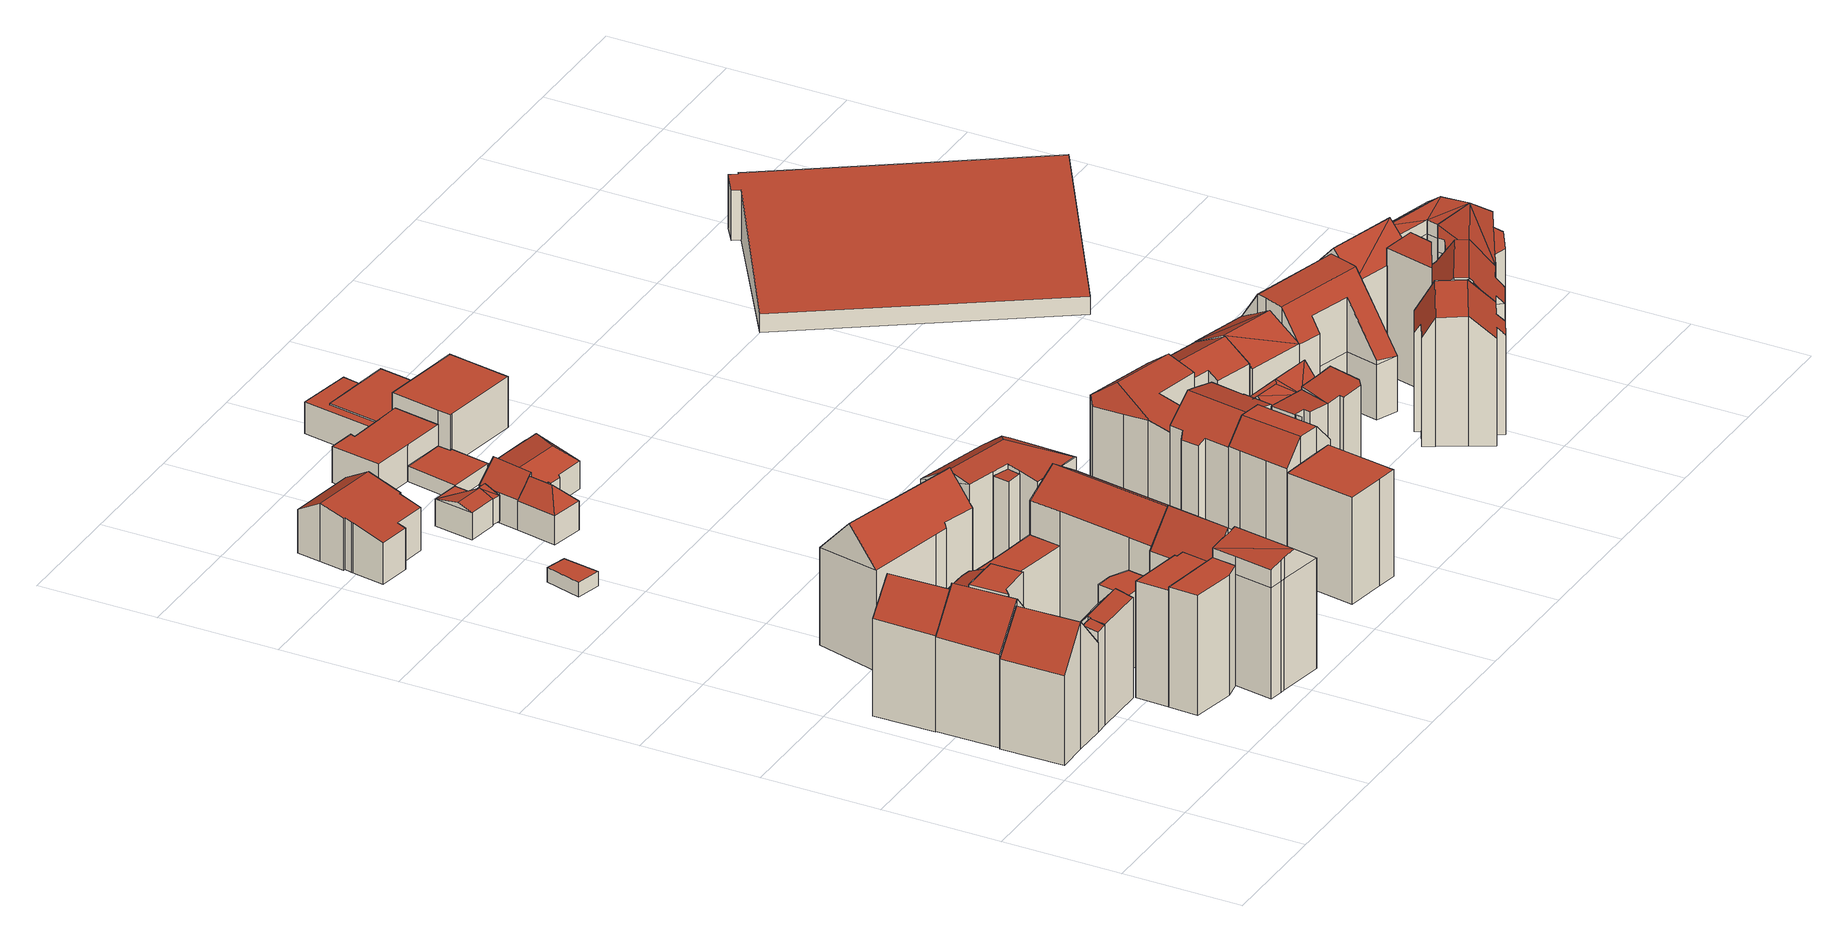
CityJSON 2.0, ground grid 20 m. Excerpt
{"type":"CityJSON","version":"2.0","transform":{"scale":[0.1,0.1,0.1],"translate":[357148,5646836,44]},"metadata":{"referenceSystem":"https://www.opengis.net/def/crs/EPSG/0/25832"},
"CityObjects":{
"building1":{"type":"Building","attributes":{"Gemeindeschluessel":"05315000","Geometrietyp2DReferenz":"3000","function":"31001_1000"},"address":[{"country":"Germany","locality":"Köln","thoroughfareNumber":"6","thoroughfareName":"Alvenslebenstr."}],"children":["building1-1","building1-2","building1-3"]},
"building1-1":{"type":"BuildingPart","attributes":{"roofType":"3100","measuredHeight":21.58},"parents":["building1"],"geometry":[{"type":"Solid","lod":"2","boundaries":[[[[0,1,2,3]],[[4,5,1,0]],[[6,7,5,4]],[[8,9,7,6]],[[10,11,9,8]],[[12,13,11,10]],[[14,13,12]],[[6,4,0,8]],[[3,15,16,12,10,8,0]],[[17,2,1,5,7,9,11,13]],[[14,12,16]],[[17,13,14,16,15]],[[2,17,15,3]]]],"semantics":{"surfaces":[{"type":"WallSurface"},{"type":"RoofSurface"},{"type":"GroundSurface"},{"type":"ClosureSurface"}],"values":[[0,0,0,0,0,0,0,1,1,2,0,3,3]]}}]},
"building1-2":{"type":"BuildingPart","attributes":{"roofType":"3100","measuredHeight":17.65},"parents":["building1"],"geometry":[{"type":"Solid","lod":"2","boundaries":[[[[18,19,20,21,22]],[[23,24,19,18]],[[25,26,24,23]],[[27,28,26,25]],[[29,30,28,27]],[[31,32,33,30,29]],[[25,23,18,22,34,27]],[[35,36,31,29,27,34]],[[20,19,24,26,28,30,33,37,38]],[[21,39,34,22]],[[20,38,39,21]],[[32,31,36]],[[35,34,39]],[[37,35,39,38]],[[33,32,36,35,37]]]],"semantics":{"surfaces":[{"type":"WallSurface"},{"type":"RoofSurface"},{"type":"GroundSurface"},{"type":"ClosureSurface"}],"values":[[0,0,0,0,0,0,1,1,2,0,3,0,0,3,3]]}}]},
"building1-3":{"type":"BuildingPart","attributes":{"roofType":"3100","measuredHeight":17.57},"parents":["building1"],"geometry":[{"type":"Solid","lod":"2","boundaries":[[[[21,20,13,14]],[[40,3,2,33,32]],[[39,21,14,16,41,35]],[[40,32,36,35,41]],[[13,20,38,37,33,2,17]],[[15,41,16]],[[13,17,15,16,14]],[[20,21,39,38]],[[38,39,35,37]],[[35,36,32,33,37]],[[3,40,41,15]],[[2,3,15,17]]]],"semantics":{"surfaces":[{"type":"WallSurface"},{"type":"RoofSurface"},{"type":"GroundSurface"},{"type":"ClosureSurface"}],"values":[[0,0,1,1,2,0,3,3,3,3,0,3]]}}]},
"building2":{"type":"Building","attributes":{"Gemeindeschluessel":"05315000","Geometrietyp2DReferenz":"3000","function":"31001_1000"},"address":[{"country":"Germany","locality":"Köln","thoroughfareNumber":"8","thoroughfareName":"Alvenslebenstr."}],"children":["building2-1","building2-2"]},
"building2-1":{"type":"BuildingPart","attributes":{"roofType":"3100","measuredHeight":22.5},"parents":["building2"],"geometry":[{"type":"Solid","lod":"2","boundaries":[[[[42,43,44,45]],[[46,47,43,42]],[[48,49,47,46]],[[50,51,49,48]],[[52,53,51,50]],[[54,55,53,52]],[[56,57,55,54]],[[45,44,58]],[[52,50,48,54]],[[46,42,45,58,56,54,48]],[[43,47,49,51,53,55,57,44]],[[44,57,56,58]]]],"semantics":{"surfaces":[{"type":"WallSurface"},{"type":"RoofSurface"},{"type":"GroundSurface"},{"type":"ClosureSurface"}],"values":[[0,0,0,0,0,0,0,0,1,1,2,3]]}}]},
"building2-2":{"type":"BuildingPart","attributes":{"roofType":"1000","measuredHeight":19.38},"parents":["building2"],"geometry":[{"type":"Solid","lod":"2","boundaries":[[[[59,60,61,62]],[[63,64,60,59]],[[65,58,44,64,63]],[[62,61,57,56,66]],[[65,63,59,62,66]],[[60,64,44,57,61]],[[58,65,66,56]],[[57,44,58,56]]]],"semantics":{"surfaces":[{"type":"WallSurface"},{"type":"RoofSurface"},{"type":"GroundSurface"},{"type":"ClosureSurface"}],"values":[[0,0,0,0,1,2,0,3]]}}]},
"building3":{"type":"Building","attributes":{"Gemeindeschluessel":"05315000","Geometrietyp2DReferenz":"3000","function":"31001_1000"},"address":[{"country":"Germany","locality":"Köln","thoroughfareNumber":"10","thoroughfareName":"Alvenslebenstr."}],"children":["building3-1","building3-2"]},
"building3-1":{"type":"BuildingPart","attributes":{"roofType":"2100","measuredHeight":18.65},"parents":["building3"],"geometry":[{"type":"Solid","lod":"2","boundaries":[[[[67,68,69,70]],[[71,72,68,67]],[[73,74,72,71]],[[75,76,77,74,73]],[[78,79,80,81,82]],[[83,84,79,78]],[[85,86,84,83]],[[87,88,86,85]],[[70,69,88,87]],[[85,83,78,82,75,73,71,67,70,87]],[[68,72,74,77,80,79,84,86,88,69]],[[81,76,75,82]],[[80,77,76,81]]]],"semantics":{"surfaces":[{"type":"WallSurface"},{"type":"RoofSurface"},{"type":"GroundSurface"},{"type":"ClosureSurface"}],"values":[[0,0,0,0,0,0,0,0,0,1,2,0,3]]}}]},
"building3-2":{"type":"BuildingPart","attributes":{"roofType":"3100","measuredHeight":21.58},"parents":["building3"],"geometry":[{"type":"Solid","lod":"2","boundaries":[[[[81,80,89,90]],[[91,92,77,76]],[[93,94,92,91]],[[95,96,94,93]],[[97,98,96,95]],[[99,100,98,97]],[[101,102,100,99]],[[90,89,102,101]],[[95,93,91,97]],[[76,81,90,101,99,97,91]],[[80,77,92,94,96,98,100,102,89]],[[77,80,81,76]]]],"semantics":{"surfaces":[{"type":"WallSurface"},{"type":"RoofSurface"},{"type":"GroundSurface"},{"type":"ClosureSurface"}],"values":[[0,0,0,0,0,0,0,0,1,1,2,3]]}}]},
"building4":{"type":"Building","attributes":{"Gemeindeschluessel":"05315000","Geometrietyp2DReferenz":"3000","function":"31001_1000"},"address":[{"country":"Germany","locality":"Köln","thoroughfareNumber":"1","thoroughfareName":"Am Zuckerberg"}],"children":["building4-1","building4-2"]},
"building4-1":{"type":"BuildingPart","attributes":{"roofType":"3100","measuredHeight":23},"parents":["building4"],"geometry":[{"type":"Solid","lod":"2","boundaries":[[[[103,104,105,106]],[[107,108,104,103]],[[109,110,108,107]],[[111,112,110,109]],[[113,114,112,111]],[[115,116,114,113]],[[117,118,116,115]],[[119,120,118,117]],[[121,122,123]],[[124,125,126,127,123,122]],[[109,107,103,121,111]],[[111,121,123]],[[127,126,115,113]],[[123,127,113,111]],[[126,125,117,115]],[[125,124,128,119,117]],[[129,122,121,103,106]],[[105,104,108,110,112,114,116,118,120]],[[120,119,106,105]],[[129,128,124,122]],[[128,129,106,119]]]],"semantics":{"surfaces":[{"type":"WallSurface"},{"type":"RoofSurface"},{"type":"GroundSurface"},{"type":"ClosureSurface"}],"values":[[0,0,0,0,0,0,0,0,1,1,1,1,0,0,0,0,0,2,3,0,3]]}}]},
"building4-2":{"type":"BuildingPart","attributes":{"roofType":"1000","measuredHeight":20.35},"parents":["building4"],"geometry":[{"type":"Solid","lod":"2","boundaries":[[[[130,131,132,133]],[[134,135,131,130]],[[136,137,135,134]],[[129,106,105,137,136]],[[133,132,120,119,128]],[[129,136,134,130,133,128]],[[131,135,137,105,120,132]],[[120,105,106,119]],[[106,129,128,119]]]],"semantics":{"surfaces":[{"type":"WallSurface"},{"type":"RoofSurface"},{"type":"GroundSurface"},{"type":"ClosureSurface"}],"values":[[0,0,0,0,0,1,2,3,3]]}}]},
"building5":{"type":"Building","attributes":{"Gemeindeschluessel":"05315000","Geometrietyp2DReferenz":"3000","function":"31001_1000"},"address":[{"country":"Germany","locality":"Köln","thoroughfareNumber":"3","thoroughfareName":"Am Zuckerberg"}],"children":["building5-1","building5-2"]},
"building5-1":{"type":"BuildingPart","attributes":{"roofType":"3100","measuredHeight":23.55},"parents":["building5"],"geometry":[{"type":"Solid","lod":"2","boundaries":[[[[138,139,140,141]],[[142,143,139,138]],[[144,145,143,142]],[[146,147,145,144]],[[148,149,147,146]],[[150,104,149,148]],[[151,152,104,150]],[[153,105,152,151]],[[154,137,105,153]],[[150,148,146,144,142,151]],[[138,141,154,153,151,142]],[[139,143,145,147,149,104,152,105,137,140]],[[140,137,154,141]]]],"semantics":{"surfaces":[{"type":"WallSurface"},{"type":"RoofSurface"},{"type":"GroundSurface"},{"type":"ClosureSurface"}],"values":[[0,0,0,0,0,0,0,0,0,1,1,2,3]]}}]},
"building5-2":{"type":"BuildingPart","attributes":{"roofType":"1000","measuredHeight":19.77},"parents":["building5"],"geometry":[{"type":"Solid","lod":"2","boundaries":[[[[155,156,157,158]],[[159,160,156,155]],[[161,141,140,160,159]],[[162,135,137,154,163]],[[158,157,135,162]],[[163,161,159,155,158,162]],[[156,160,140,137,135,157]],[[141,161,163,154]],[[137,140,141,154]]]],"semantics":{"surfaces":[{"type":"WallSurface"},{"type":"RoofSurface"},{"type":"GroundSurface"},{"type":"ClosureSurface"}],"values":[[0,0,0,0,0,1,2,0,3]]}}]},
"building6":{"type":"Building","attributes":{"Gemeindeschluessel":"05315000","Geometrietyp2DReferenz":"3000","function":"31001_1000","roofType":"5000","measuredHeight":23.16},"address":[{"country":"Germany","locality":"Köln","thoroughfareNumber":"48","thoroughfareName":"Neusser Wall"}],"geometry":[{"type":"Solid","lod":"2","boundaries":[[[[164,165,166,167]],[[168,169,165,164]],[[170,171,169,168]],[[172,173,171,170]],[[174,175,173,172]],[[176,177,175,174]],[[178,179,177,176]],[[167,166,179,178]],[[168,164,180,181]],[[176,174,172,170,181,180,167,178]],[[167,180,164]],[[168,181,170]],[[165,169,171,173,175,177,179,166]]]],"semantics":{"surfaces":[{"type":"WallSurface"},{"type":"RoofSurface"},{"type":"GroundSurface"}],"values":[[0,0,0,0,0,0,0,0,1,1,0,0,2]]}}]},
"building7":{"type":"Building","attributes":{"Gemeindeschluessel":"05315000","Geometrietyp2DReferenz":"3000","function":"31001_2460","roofType":"1000","measuredHeight":2.49},"geometry":[{"type":"Solid","lod":"2","boundaries":[[[[182,183,184,185]],[[186,187,183,182]],[[188,189,187,186]],[[185,184,189,188]],[[186,182,185,188]],[[183,187,189,184]]]],"semantics":{"surfaces":[{"type":"WallSurface"},{"type":"RoofSurface"},{"type":"GroundSurface"}],"values":[[0,0,0,0,1,2]]}}]},
"building8":{"type":"Building","attributes":{"Gemeindeschluessel":"05315000","Geometrietyp2DReferenz":"3000","function":"31001_1000"},"address":[{"country":"Germany","locality":"Köln","thoroughfareNumber":"5","thoroughfareName":"Am Zuckerberg"},{"country":"Germany","locality":"Köln","thoroughfareNumber":"7","thoroughfareName":"Am Zuckerberg"}],"children":["building8-1","building8-2","building8-3"]},
"building8-1":{"type":"BuildingPart","attributes":{"roofType":"3100","measuredHeight":22.23},"parents":["building8"],"geometry":[{"type":"Solid","lod":"2","boundaries":[[[[190,191,192,193,194]],[[195,196,191,190]],[[197,198,196,195]],[[199,200,198,197]],[[201,202,200,199]],[[203,204,205,202,201]],[[206,207,208,209,210,211]],[[199,197,195,201]],[[190,194,206,211,203,201,195]],[[192,191,196,198,200,202,205,209,208]],[[193,207,206,194]],[[192,208,207,193]],[[210,204,203,211]],[[209,205,204,210]]]],"semantics":{"surfaces":[{"type":"WallSurface"},{"type":"RoofSurface"},{"type":"GroundSurface"},{"type":"ClosureSurface"}],"values":[[0,0,0,0,0,0,0,1,1,2,0,3,0,3]]}}]},
"building8-2":{"type":"BuildingPart","attributes":{"roofType":"1000","measuredHeight":12.95},"parents":["building8"],"geometry":[{"type":"Solid","lod":"2","boundaries":[[[[212,213,214,215]],[[210,209,213,212]],[[216,217,205,204]],[[218,219,217,216]],[[215,214,219,218]],[[216,204,210,212,215,218]],[[213,209,205,217,219,214]],[[209,210,204,205]]]],"semantics":{"surfaces":[{"type":"WallSurface"},{"type":"RoofSurface"},{"type":"GroundSurface"},{"type":"ClosureSurface"}],"values":[[0,0,0,0,0,1,2,3]]}}]},
"building8-3":{"type":"BuildingPart","attributes":{"roofType":"1000","measuredHeight":12.74},"parents":["building8"],"geometry":[{"type":"Solid","lod":"2","boundaries":[[[[220,221,222,223]],[[193,192,221,220]],[[224,225,208,207]],[[223,222,225,224]],[[207,193,220,223,224]],[[221,192,208,225,222]],[[192,193,207,208]]]],"semantics":{"surfaces":[{"type":"WallSurface"},{"type":"RoofSurface"},{"type":"GroundSurface"},{"type":"ClosureSurface"}],"values":[[0,0,0,0,1,2,3]]}}]},
"building9":{"type":"Building","attributes":{"Gemeindeschluessel":"05315000","Geometrietyp2DReferenz":"3000","function":"31001_1000","roofType":"3100","measuredHeight":9.87},"address":[{"country":"Germany","locality":"Köln","thoroughfareNumber":"89","thoroughfareName":"Neusser Wall"}],"geometry":[{"type":"Solid","lod":"2","boundaries":[[[[226,227,228,229]],[[230,231,227,226]],[[232,233,231,230]],[[234,235,233,232]],[[236,237,235,234]],[[238,239,237,236]],[[240,241,239,238]],[[242,243,241,240]],[[244,245,243,242]],[[246,247,245,244]],[[248,249,247,246]],[[250,251,249,248]],[[252,253,251,250]],[[229,228,253,252]],[[246,244,242,248]],[[240,238,236,234,232,230,226,229,252,250,248,242]],[[227,231,233,235,237,239,241,243,245,247,249,251,253,228]]]],"semantics":{"surfaces":[{"type":"WallSurface"},{"type":"RoofSurface"},{"type":"GroundSurface"}],"values":[[0,0,0,0,0,0,0,0,0,0,0,0,0,0,1,1,2]]}}]},
"building10":{"type":"Building","attributes":{"Gemeindeschluessel":"05315000","Geometrietyp2DReferenz":"3000","function":"31001_1100"},"address":[{"country":"Germany","locality":"Köln","thoroughfareNumber":"9","thoroughfareName":"Am Zuckerberg"}],"children":["building10-1","building10-2"]},
"building10-1":{"type":"BuildingPart","attributes":{"roofType":"5000","measuredHeight":22.81},"parents":["building10"],"geometry":[{"type":"Solid","lod":"2","boundaries":[[[[254,255,256,257]],[[258,259,260,255,254]],[[261,262,263,264,265]],[[266,267,262,261]],[[268,269,267,266]],[[270,271,269,268]],[[257,256,271,270]],[[270,272,273,274,257]],[[272,268,266,275,273]],[[275,261,265,276,258,254,274,273]],[[257,274,254]],[[261,275,266]],[[268,272,270]],[[255,260,277,263,262,267,269,271,256]],[[259,258,276,278]],[[277,260,259,278]],[[278,276,265,264]],[[263,277,278,264]]]],"semantics":{"surfaces":[{"type":"WallSurface"},{"type":"RoofSurface"},{"type":"GroundSurface"},{"type":"ClosureSurface"}],"values":[[0,0,0,0,0,0,0,1,1,1,0,0,0,2,0,3,0,3]]}}]},
"building10-2":{"type":"BuildingPart","attributes":{"roofType":"2100","measuredHeight":21.28},"parents":["building10"],"geometry":[{"type":"Solid","lod":"2","boundaries":[[[[264,263,279,280]],[[280,279,260,259]],[[278,264,280,259]],[[263,277,260,279]],[[277,263,264,278]],[[260,277,278,259]]]],"semantics":{"surfaces":[{"type":"WallSurface"},{"type":"RoofSurface"},{"type":"GroundSurface"},{"type":"ClosureSurface"}],"values":[[0,0,1,2,3,3]]}}]},
"building11":{"type":"Building","attributes":{"Gemeindeschluessel":"05315000","Geometrietyp2DReferenz":"3000","function":"31001_2460","roofType":"5000","measuredHeight":5.5},"geometry":[{"type":"Solid","lod":"2","boundaries":[[[[281,282,283,284]],[[285,286,282,281]],[[287,288,286,285]],[[289,290,288,287]],[[291,292,290,289]],[[284,283,292,291]],[[293,294,284,291]],[[281,287,285]],[[293,289,287]],[[293,287,281]],[[281,294,293]],[[284,294,281]],[[289,293,291]],[[282,286,288,290,292,283]]]],"semantics":{"surfaces":[{"type":"WallSurface"},{"type":"RoofSurface"},{"type":"GroundSurface"}],"values":[[0,0,0,0,0,0,1,1,1,1,1,0,0,2]]}}]},
"building12":{"type":"Building","attributes":{"Gemeindeschluessel":"05315000","Geometrietyp2DReferenz":"3000","function":"51009_1610","roofType":"3100","measuredHeight":5.36},"geometry":[{"type":"Solid","lod":"2","boundaries":[[[[295,296,297,298]],[[299,300,296,295]],[[301,302,300,299]],[[298,297,302,301]],[[295,303,299]],[[301,304,298]],[[303,295,298]],[[298,304,303]],[[299,303,304]],[[304,301,299]],[[296,300,302,297]]]],"semantics":{"surfaces":[{"type":"WallSurface"},{"type":"RoofSurface"},{"type":"GroundSurface"}],"values":[[0,0,0,0,0,0,1,1,1,1,2]]}}]},
"building13":{"type":"Building","attributes":{"Gemeindeschluessel":"05315000","Geometrietyp2DReferenz":"3000","function":"31001_1000"},"address":[{"country":"Germany","locality":"Köln","thoroughfareNumber":"91","thoroughfareName":"Neusser Wall"}],"children":["building13-1","building13-2","building13-3","building13-4"]},
"building13-1":{"type":"BuildingPart","attributes":{"roofType":"5000","measuredHeight":7.4},"parents":["building13"],"geometry":[{"type":"Solid","lod":"2","boundaries":[[[[305,306,307,308]],[[309,310,306,305]],[[311,312,313,314]],[[315,316,317,312,311]],[[318,319,320,321,322]],[[323,324,319,318]],[[325,326,324,323]],[[308,307,326,325]],[[322,327,318]],[[315,311,314,328,327,322]],[[329,309,305,308,325,323,318,327,328]],[[306,310,330,331,313,312,317,320,319,324,326,307]],[[330,310,309,329]],[[330,329,328,331]],[[313,331,328,314]],[[316,315,322,321]],[[320,317,316,321]]]],"semantics":{"surfaces":[{"type":"WallSurface"},{"type":"RoofSurface"},{"type":"GroundSurface"},{"type":"ClosureSurface"}],"values":[[0,0,0,0,0,0,0,0,1,1,1,2,3,3,3,0,3]]}}]},
"building13-2":{"type":"BuildingPart","attributes":{"roofType":"5000","measuredHeight":7.87},"parents":["building13"],"geometry":[{"type":"Solid","lod":"2","boundaries":[[[[332,333,310,309,334]],[[335,336,333,332]],[[337,338,336,335]],[[332,339,335]],[[334,340,341,339,332]],[[342,337,335,339,341]],[[333,336,338,343,330,310]],[[338,337,342,341,343]],[[309,329,340,334]],[[310,330,329,309]],[[329,330,343,341,340]]]],"semantics":{"surfaces":[{"type":"WallSurface"},{"type":"RoofSurface"},{"type":"GroundSurface"},{"type":"ClosureSurface"}],"values":[[0,0,0,1,1,1,2,3,0,3,3]]}}]},
"building13-3":{"type":"BuildingPart","attributes":{"roofType":"2100","measuredHeight":6.38},"parents":["building13"],"geometry":[{"type":"Solid","lod":"2","boundaries":[[[[321,320,344,345]],[[346,347,317,316]],[[345,344,347,346]],[[316,321,345,346]],[[320,317,347,344]],[[317,320,321,316]]]],"semantics":{"surfaces":[{"type":"WallSurface"},{"type":"RoofSurface"},{"type":"GroundSurface"},{"type":"ClosureSurface"}],"values":[[0,0,0,1,2,3]]}}]},
"building13-4":{"type":"BuildingPart","attributes":{"roofType":"2100","measuredHeight":8.32},"parents":["building13"],"geometry":[{"type":"Solid","lod":"2","boundaries":[[[[348,349,338,337,350]],[[351,352,349,348]],[[353,314,313,352,351]],[[348,350,342,341,354,353,351]],[[331,330,343,338,349,352,313]],[[340,329,328,314,353,354]],[[330,331,328,329]],[[331,313,314,328]],[[337,342,350]],[[340,354,341]],[[338,343,341,342,337]],[[343,330,329,340,341]]]],"semantics":{"surfaces":[{"type":"WallSurface"},{"type":"RoofSurface"},{"type":"GroundSurface"},{"type":"ClosureSurface"}],"values":[[0,0,0,1,2,0,3,3,0,0,3,3]]}}]},
"building14":{"type":"Building","attributes":{"Gemeindeschluessel":"05315000","Geometrietyp2DReferenz":"3000","function":"31001_1000"},"address":[{"country":"Germany","locality":"Köln","thoroughfareNumber":"2","thoroughfareName":"Am Zuckerberg"}],"children":["building14-1","building14-2","building14-3"]},
"building14-1":{"type":"BuildingPart","attributes":{"roofType":"2100","measuredHeight":14.99},"parents":["building14"],"geometry":[{"type":"Solid","lod":"2","boundaries":[[[[355,356,357,358]],[[359,360,356,355]],[[361,362,360,359]],[[359,355,358,363,364,361]],[[365,357,356,360,362,366]],[[366,364,363,365]],[[363,358,357,365]],[[362,361,364,366]]]],"semantics":{"surfaces":[{"type":"WallSurface"},{"type":"RoofSurface"},{"type":"GroundSurface"},{"type":"ClosureSurface"}],"values":[[0,0,0,1,2,3,3,3]]}}]},
"building14-2":{"type":"BuildingPart","attributes":{"roofType":"2100","measuredHeight":15.54},"parents":["building14"],"geometry":[{"type":"Solid","lod":"2","boundaries":[[[[367,368,369,370]],[[371,358,357,368,367]],[[372,373,374,375]],[[376,377,373,372]],[[378,379,377,376]],[[370,369,379,378]],[[376,372,375,380,371,367,370,378]],[[368,357,365,366,374,373,377,379,369]],[[363,358,371,380,364]],[[366,365,363,364]],[[357,358,363,365]],[[364,380,375,374,366]]]],"semantics":{"surfaces":[{"type":"WallSurface"},{"type":"RoofSurface"},{"type":"GroundSurface"},{"type":"ClosureSurface"}],"values":[[0,0,0,0,0,0,1,2,0,3,3,3]]}}]},
"building14-3":{"type":"BuildingPart","attributes":{"roofType":"1000","measuredHeight":18.16},"parents":["building14"],"geometry":[{"type":"Solid","lod":"2","boundaries":[[[[381,382,383,384]],[[385,386,382,381]],[[387,388,386,385]],[[389,375,374,388,387]],[[390,391,362,361,392]],[[384,383,391,390]],[[392,389,387,385,381,384,390]],[[382,386,388,374,366,362,391,383]],[[364,380,375,389,392,361]],[[362,366,364,361]],[[374,375,380,364,366]]]],"semantics":{"surfaces":[{"type":"WallSurface"},{"type":"RoofSurface"},{"type":"GroundSurface"},{"type":"ClosureSurface"}],"values":[[0,0,0,0,0,0,1,2,0,3,3]]}}]},
"building15":{"type":"Building","attributes":{"Gemeindeschluessel":"05315000","Geometrietyp2DReferenz":"3000","function":"31001_2460","roofType":"1000","measuredHeight":2.59},"geometry":[{"type":"Solid","lod":"2","boundaries":[[[[393,394,395,396]],[[397,398,394,393]],[[399,400,398,397]],[[401,402,400,399]],[[403,404,402,401]],[[405,406,404,403]],[[396,395,406,405]],[[403,401,399,397,393,396,405]],[[394,398,400,402,404,406,395]]]],"semantics":{"surfaces":[{"type":"WallSurface"},{"type":"RoofSurface"},{"type":"GroundSurface"}],"values":[[0,0,0,0,0,0,0,1,2]]}}]},
"building16":{"type":"Building","attributes":{"Gemeindeschluessel":"05315000","Geometrietyp2DReferenz":"3000","function":"31001_1000"},"address":[{"country":"Germany","locality":"Köln","thoroughfareNumber":"4","thoroughfareName":"Am Zuckerberg"}],"children":["building16-1","building16-2"]},
"building16-1":{"type":"BuildingPart","attributes":{"roofType":"2100","measuredHeight":21.03},"parents":["building16"],"geometry":[{"type":"Solid","lod":"2","boundaries":[[[[407,408,409,410]],[[411,412,408,407]],[[413,414,412,411]],[[415,416,414,413]],[[417,416,415]],[[418,419,420,421,422]],[[410,409,419,418]],[[422,415,413,411,407,410,418]],[[408,412,414,416,420,419,409]],[[421,417,415,422]],[[420,416,417,421]]]],"semantics":{"surfaces":[{"type":"WallSurface"},{"type":"RoofSurface"},{"type":"GroundSurface"},{"type":"ClosureSurface"}],"values":[[0,0,0,0,0,0,0,1,2,0,3]]}}]},
"building16-2":{"type":"BuildingPart","attributes":{"roofType":"9999","measuredHeight":22.88},"parents":["building16"],"geometry":[{"type":"Solid","lod":"2","boundaries":[[[[423,424,416,417]],[[425,426,424,423]],[[427,428,426,425]],[[429,430,428,427]],[[431,432,430,429]],[[433,434,432,431]],[[435,436,434,433]],[[437,438,436,435]],[[439,440,438,437]],[[441,442,440,439]],[[421,420,442,441]],[[435,433,431,429,427,437]],[[423,417,421,441,425]],[[425,441,439,437,427]],[[416,424,426,428,430,432,434,436,438,440,442,420]],[[416,420,421,417]]]],"semantics":{"surfaces":[{"type":"WallSurface"},{"type":"RoofSurface"},{"type":"GroundSurface"},{"type":"ClosureSurface"}],"values":[[0,0,0,0,0,0,0,0,0,0,0,1,1,1,2,3]]}}]},
"building17":{"type":"Building","attributes":{"Gemeindeschluessel":"05315000","Geometrietyp2DReferenz":"3000","function":"31001_1000"},"children":["building17-1","building17-2"]},
"building17-1":{"type":"BuildingPart","attributes":{"roofType":"1000","measuredHeight":5.61},"parents":["building17"],"geometry":[{"type":"Solid","lod":"2","boundaries":[[[[443,444,445,446]],[[447,448,444,443]],[[449,450,451,452]],[[453,454,450,449]],[[455,456,454,453]],[[457,458,456,455]],[[446,445,458,457]],[[455,453,449,452,447,443,446,457]],[[444,448,451,450,454,456,458,445]],[[448,447,452,451]]]],"semantics":{"surfaces":[{"type":"WallSurface"},{"type":"RoofSurface"},{"type":"GroundSurface"},{"type":"ClosureSurface"}],"values":[[0,0,0,0,0,0,0,1,2,3]]}}]},
"building17-2":{"type":"BuildingPart","attributes":{"roofType":"1000","measuredHeight":6.21},"parents":["building17"],"geometry":[{"type":"Solid","lod":"2","boundaries":[[[[459,460,448,447,461]],[[462,398,460,459]],[[463,394,398,462]],[[464,465,394,463]],[[466,467,465,464]],[[468,469,467,466]],[[470,471,469,468]],[[472,452,451,471,470]],[[470,468,466,464,463,462,459,461,472]],[[460,398,394,465,467,469,471,451,448]],[[452,472,461,447]],[[448,451,452,447]]]],"semantics":{"surfaces":[{"type":"WallSurface"},{"type":"RoofSurface"},{"type":"GroundSurface"},{"type":"ClosureSurface"}],"values":[[0,0,0,0,0,0,0,0,1,2,0,3]]}}]},
"building18":{"type":"Building","attributes":{"Gemeindeschluessel":"05315000","Geometrietyp2DReferenz":"3000","function":"31001_1000"},"address":[{"country":"Germany","locality":"Köln","thoroughfareNumber":"6","thoroughfareName":"Am Zuckerberg"}],"children":["building18-1","building18-2"]},
"building18-1":{"type":"BuildingPart","attributes":{"roofType":"3100","measuredHeight":22.95},"parents":["building18"],"geometry":[{"type":"Solid","lod":"2","boundaries":[[[[473,474,475,476,477]],[[478,479,480,481,482]],[[483,484,479,478]],[[485,486,484,483]],[[487,488,486,485]],[[489,490,488,487]],[[491,492,490,489]],[[493,494,492,491]],[[495,496,494,493]],[[497,498,496,495]],[[499,500,498,497]],[[501,502,500,499]],[[477,476,502,501]],[[495,493,491,489,487,485,483,497]],[[478,482,503,504,473,477,501,499,497,483]],[[475,480,479,484,486,488,490,492,494,496,498,500,502,476]],[[503,482,481]],[[474,473,504]],[[480,475,474,481]],[[474,504,503,481]]]],"semantics":{"surfaces":[{"type":"WallSurface"},{"type":"RoofSurface"},{"type":"GroundSurface"},{"type":"ClosureSurface"}],"values":[[0,0,0,0,0,0,0,0,0,0,0,0,0,1,1,2,0,0,3,3]]}}]},
"building18-2":{"type":"BuildingPart","attributes":{"roofType":"5000","measuredHeight":22.29},"parents":["building18"],"geometry":[{"type":"Solid","lod":"2","boundaries":[[[[481,480,505,506]],[[507,508,475,474]],[[509,510,508,507]],[[511,512,510,509]],[[513,514,512,511]],[[506,505,514,513]],[[511,509,515,516]],[[515,509,507,517]],[[474,504,518,517,507]],[[513,516,506]],[[516,515,506]],[[506,515,517]],[[517,518,506]],[[503,481,506,518]],[[516,513,511]],[[480,475,508,510,512,514,505]],[[480,481,474,475]],[[518,504,503]],[[503,504,474,481]]]],"semantics":{"surfaces":[{"type":"WallSurface"},{"type":"RoofSurface"},{"type":"GroundSurface"},{"type":"ClosureSurface"}],"values":[[0,0,0,0,0,0,1,1,1,1,1,1,1,1,0,2,3,0,3]]}}]},
"building19":{"type":"Building","attributes":{"Gemeindeschluessel":"05315000","Geometrietyp2DReferenz":"3000","function":"51009_1610","roofType":"1000","measuredHeight":5.48},"geometry":[{"type":"Solid","lod":"2","boundaries":[[[[519,520,450,521]],[[522,523,520,519]],[[524,525,523,522]],[[526,456,525,524]],[[527,454,456,526]],[[521,450,454,527]],[[526,524,522,519,521,527]],[[520,523,525,456,454,450]]]],"semantics":{"surfaces":[{"type":"WallSurface"},{"type":"RoofSurface"},{"type":"GroundSurface"}],"values":[[0,0,0,0,0,0,1,2]]}}]},
"building20":{"type":"Building","attributes":{"Gemeindeschluessel":"05315000","Geometrietyp2DReferenz":"3000","function":"31001_1100","roofType":"5000","measuredHeight":20.37},"address":[{"country":"Germany","locality":"Köln","thoroughfareNumber":"8","thoroughfareName":"Am Zuckerberg"}],"geometry":[{"type":"Solid","lod":"2","boundaries":[[[[528,529,530,531]],[[532,533,529,528]],[[534,535,533,532]],[[536,537,535,534]],[[538,539,537,536]],[[540,541,539,538]],[[542,543,541,540]],[[544,545,543,542]],[[546,547,545,544]],[[531,530,547,546]],[[548,534,532,528,549,550]],[[542,540,551,550,549,531,546,544]],[[551,538,536,548,550]],[[531,549,528]],[[534,548,536]],[[538,551,540]],[[529,533,535,537,539,541,543,545,547,530]]]],"semantics":{"surfaces":[{"type":"WallSurface"},{"type":"RoofSurface"},{"type":"GroundSurface"}],"values":[[0,0,0,0,0,0,0,0,0,0,1,1,1,0,0,0,2]]}}]},
"building21":{"type":"Building","attributes":{"Gemeindeschluessel":"05315000","Geometrietyp2DReferenz":"3000","function":"31001_1000","roofType":"1000","measuredHeight":8.68},"address":[{"country":"Germany","locality":"Köln","thoroughfareNumber":"93","thoroughfareName":"Neusser Wall"}],"geometry":[{"type":"Solid","lod":"2","boundaries":[[[[552,553,554,555]],[[556,557,553,552]],[[558,559,557,556]],[[560,561,559,558]],[[562,563,561,560]],[[564,565,563,562]],[[566,567,565,564]],[[568,569,567,566]],[[555,554,569,568]],[[566,564,562,560,558,556,552,555,568]],[[553,557,559,561,563,565,567,569,554]]]],"semantics":{"surfaces":[{"type":"WallSurface"},{"type":"RoofSurface"},{"type":"GroundSurface"}],"values":[[0,0,0,0,0,0,0,0,0,1,2]]}}]},
"building22":{"type":"Building","attributes":{"Gemeindeschluessel":"05315000","Geometrietyp2DReferenz":"3000","function":"31001_1000","roofType":"2100","measuredHeight":20.68},"geometry":[{"type":"Solid","lod":"2","boundaries":[[[[570,571,572,573]],[[574,409,571,570]],[[575,419,409,574]],[[576,577,419,575]],[[578,579,577,576]],[[580,581,579,578]],[[582,583,581,580]],[[573,572,583,582]],[[580,578,576,575,574,570,573,582]],[[571,409,419,577,579,581,583,572]]]],"semantics":{"surfaces":[{"type":"WallSurface"},{"type":"RoofSurface"},{"type":"GroundSurface"}],"values":[[0,0,0,0,0,0,0,0,1,2]]}}]},
"building23":{"type":"Building","attributes":{"Gemeindeschluessel":"05315000","Geometrietyp2DReferenz":"3000","function":"31001_1000","roofType":"5000","measuredHeight":19.85},"address":[{"country":"Germany","locality":"Köln","thoroughfareNumber":"50","thoroughfareName":"Neusser Wall"}],"geometry":[{"type":"Solid","lod":"2","boundaries":[[[[584,539,541,585]],[[586,587,539,584]],[[588,589,587,586]],[[590,591,589,588]],[[592,593,591,590]],[[585,541,593,592]],[[590,588,594,595,585,592]],[[586,584,595,594]],[[585,595,584]],[[586,594,588]],[[539,587,589,591,593,541]]]],"semantics":{"surfaces":[{"type":"WallSurface"},{"type":"RoofSurface"},{"type":"GroundSurface"}],"values":[[0,0,0,0,0,0,1,1,0,0,2]]}}]},
"building24":{"type":"Building","attributes":{"Gemeindeschluessel":"05315000","Geometrietyp2DReferenz":"3000","function":"31001_1000","roofType":"3100","measuredHeight":19.96},"address":[{"country":"Germany","locality":"Köln","thoroughfareNumber":"52","thoroughfareName":"Neusser Wall"}],"geometry":[{"type":"Solid","lod":"2","boundaries":[[[[596,597,598,599]],[[600,601,597,596]],[[602,589,601,600]],[[603,587,589,602]],[[599,598,587,603]],[[604,599,603]],[[605,604,603]],[[604,605,596]],[[606,600,596,605]],[[606,602,600]],[[606,605,603,602]],[[604,596,599]],[[597,601,589,587,598]]]],"semantics":{"surfaces":[{"type":"WallSurface"},{"type":"RoofSurface"},{"type":"GroundSurface"}],"values":[[0,0,0,0,0,1,1,1,1,0,0,0,2]]}}]},
"building25":{"type":"Building","attributes":{"Gemeindeschluessel":"05315000","Geometrietyp2DReferenz":"3000","function":"31001_1000","roofType":"9999","measuredHeight":22.15},"address":[{"country":"Germany","locality":"Köln","thoroughfareNumber":"83","thoroughfareName":"Riehler Str."}],"geometry":[{"type":"Solid","lod":"2","boundaries":[[[[607,608,609,610]],[[611,612,608,607]],[[613,614,612,611]],[[615,616,614,613]],[[617,618,616,615]],[[619,620,618,617]],[[621,622,620,619]],[[623,624,622,621]],[[625,626,624,623]],[[627,628,626,625]],[[629,630,628,627]],[[631,632,630,629]],[[633,634,632,631]],[[635,636,634,633]],[[610,609,636,635]],[[615,613,611,607,610,635,617]],[[631,629,627,625,623,621,619,633]],[[633,619,617,635]],[[608,612,614,616,618,620,622,624,626,628,630,632,634,636,609]]]],"semantics":{"surfaces":[{"type":"WallSurface"},{"type":"RoofSurface"},{"type":"GroundSurface"}],"values":[[0,0,0,0,0,0,0,0,0,0,0,0,0,0,0,1,1,1,2]]}}]},
"building26":{"type":"Building","attributes":{"Gemeindeschluessel":"05315000","Geometrietyp2DReferenz":"3000","function":"31001_1000","roofType":"5000","measuredHeight":21.76},"address":[{"country":"Germany","locality":"Köln","thoroughfareNumber":"54","thoroughfareName":"Neusser Wall"}],"geometry":[{"type":"Solid","lod":"2","boundaries":[[[[637,638,639,640]],[[641,642,638,637]],[[643,644,642,641]],[[645,646,644,643]],[[647,648,646,645]],[[649,650,648,647]],[[651,652,650,649]],[[653,654,652,651]],[[655,656,654,653]],[[657,658,656,655]],[[659,660,658,657]],[[661,662,660,659]],[[640,639,662,661]],[[663,664,665,666]],[[667,668,669,670,671,651,672,673]],[[673,672,674,664,663,675]],[[665,664,674,647,645]],[[674,672,649,647]],[[675,663,641,637]],[[673,675,637,640]],[[672,651,649]],[[671,653,651]],[[671,670,655,653]],[[670,669,657,655]],[[669,668,659,657]],[[668,667,661,659]],[[667,673,640,661]],[[666,665,645,643]],[[663,666,643,641]],[[638,642,644,646,648,650,652,654,656,658,660,662,639]]]],"semantics":{"surfaces":[{"type":"WallSurface"},{"type":"RoofSurface"},{"type":"GroundSurface"}],"values":[[0,0,0,0,0,0,0,0,0,0,0,0,0,1,1,1,0,0,0,0,0,0,0,0,0,0,0,0,0,2]]}}]},
"building27":{"type":"Building","attributes":{"Gemeindeschluessel":"05315000","Geometrietyp2DReferenz":"3000","function":"31001_1100","roofType":"5000","measuredHeight":22.64},"address":[{"country":"Germany","locality":"Köln","thoroughfareNumber":"85","thoroughfareName":"Riehler Str."}],"geometry":[{"type":"Solid","lod":"2","boundaries":[[[[676,677,678,679]],[[680,681,677,676]],[[682,683,681,680]],[[684,685,683,682]],[[686,687,685,684]],[[688,689,687,686]],[[690,691,689,688]],[[692,693,691,690]],[[694,695,693,692]],[[696,697,695,694]],[[698,699,697,696]],[[700,701,699,698]],[[702,703,701,700]],[[704,705,703,702]],[[679,678,705,704]],[[706,707,708,709,710,711,712]],[[713,714,715,716,717,696,718,719]],[[714,712,711,715]],[[718,696,694]],[[696,717,698]],[[679,710,709,676]],[[676,709,708,680]],[[680,708,707,682]],[[682,707,706,684]],[[684,706,712,686]],[[688,714,713,690]],[[686,712,714,688]],[[690,713,719,692]],[[692,719,718,694]],[[698,717,716,700]],[[704,711,710,679]],[[700,716,715,702]],[[702,715,711,704]],[[677,681,683,685,687,689,691,693,695,697,699,701,703,705,678]]]],"semantics":{"surfaces":[{"type":"WallSurface"},{"type":"RoofSurface"},{"type":"GroundSurface"}],"values":[[0,0,0,0,0,0,0,0,0,0,0,0,0,0,0,1,1,1,0,0,0,0,0,0,0,0,0,0,0,0,0,0,0,2]]}}]},
"building28":{"type":"Building","attributes":{"Gemeindeschluessel":"05315000","Geometrietyp2DReferenz":"3000","function":"31001_1100"},"address":[{"country":"Germany","locality":"Köln","thoroughfareNumber":"56","thoroughfareName":"Neusser Wall"}],"children":["building28-1","building28-2"]},
"building28-1":{"type":"BuildingPart","attributes":{"roofType":"3100","measuredHeight":23.03},"parents":["building28"],"geometry":[{"type":"Solid","lod":"2","boundaries":[[[[720,721,722,723]],[[724,725,721,720]],[[726,648,727,728]],[[729,646,648,726]],[[723,722,646,729]],[[730,723,731]],[[723,729,731]],[[731,726,730]],[[728,724,732,730,726]],[[730,732,720,723]],[[732,724,720]],[[731,729,726]],[[721,725,727,648,646,722]],[[725,724,728,727]]]],"semantics":{"surfaces":[{"type":"WallSurface"},{"type":"RoofSurface"},{"type":"GroundSurface"},{"type":"ClosureSurface"}],"values":[[0,0,0,0,0,1,1,1,1,0,0,0,2,3]]}}]},
"building28-2":{"type":"BuildingPart","attributes":{"roofType":"2100","measuredHeight":22.12},"parents":["building28"],"geometry":[{"type":"Solid","lod":"2","boundaries":[[[[733,734,735,736]],[[737,728,727,734,733]],[[736,735,725,724,738]],[[737,733,736,738]],[[734,727,725,735]],[[728,737,738,724]],[[725,727,728,724]]]],"semantics":{"surfaces":[{"type":"WallSurface"},{"type":"RoofSurface"},{"type":"GroundSurface"},{"type":"ClosureSurface"}],"values":[[0,0,0,1,2,0,3]]}}]},
"building29":{"type":"Building","attributes":{"Gemeindeschluessel":"05315000","Geometrietyp2DReferenz":"3000","function":"31001_1100"},"address":[{"country":"Germany","locality":"Köln","thoroughfareNumber":"105","thoroughfareName":"Riehler Str."}],"children":["building29-1","building29-2","building29-3","building29-4"]},
"building29-1":{"type":"BuildingPart","attributes":{"roofType":"5000","measuredHeight":21.49},"parents":["building29"],"geometry":[{"type":"Solid","lod":"2","boundaries":[[[[739,740,741,742]],[[720,721,743,744]],[[723,722,721,720]],[[742,741,722,723]],[[745,746,747,748]],[[742,723,746,745]],[[749,746,723]],[[746,749,747]],[[750,747,749]],[[747,750,720,744]],[[750,749,723,720]],[[745,748,739,742]],[[740,743,721,722,741]],[[744,743,740,739]],[[748,747,744,739]]]],"semantics":{"surfaces":[{"type":"WallSurface"},{"type":"RoofSurface"},{"type":"GroundSurface"},{"type":"ClosureSurface"}],"values":[[0,0,0,0,1,1,1,1,1,0,0,0,2,3,3]]}}]},
"building29-2":{"type":"BuildingPart","attributes":{"roofType":"3200","measuredHeight":21.49},"parents":["building29"],"geometry":[{"type":"Solid","lod":"2","boundaries":[[[[751,752,740,739]],[[753,754,752,751]],[[744,743,755,756]],[[746,745,748,747]],[[753,757,758]],[[757,746,747]],[[747,758,757]],[[751,759,757,753]],[[745,746,757,759]],[[758,747,744,756]],[[748,745,759,751,739]],[[740,752,754,755,743]],[[739,740,743,744]],[[756,755,754,753]],[[758,756,753]],[[747,748,739,744]]]],"semantics":{"surfaces":[{"type":"WallSurface"},{"type":"RoofSurface"},{"type":"GroundSurface"},{"type":"ClosureSurface"}],"values":[[0,0,0,1,1,1,1,1,1,0,0,2,3,3,3,3]]}}]},
"building29-3":{"type":"BuildingPart","attributes":{"roofType":"1000","measuredHeight":18.45},"parents":["building29"],"geometry":[{"type":"Solid","lod":"2","boundaries":[[[[760,761,762,763]],[[764,765,761,760]],[[766,767,765,764]],[[768,769,767,766]],[[763,762,770,771]],[[768,766,764,760,763,771]],[[761,765,767,769,770,762]],[[771,770,769,768]]]],"semantics":{"surfaces":[{"type":"WallSurface"},{"type":"RoofSurface"},{"type":"GroundSurface"},{"type":"ClosureSurface"}],"values":[[0,0,0,0,0,1,2,3]]}}]},
"building29-4":{"type":"BuildingPart","attributes":{"roofType":"5000","measuredHeight":21.49},"parents":["building29"],"geometry":[{"type":"Solid","lod":"2","boundaries":[[[[772,773,774,775]],[[776,777,773,772]],[[778,779,777,776]],[[756,755,779,778]],[[758,757,753]],[[757,758,780]],[[781,782,783,780,758]],[[775,768,771,753,757]],[[775,757,780]],[[780,783,772,775]],[[783,782,776,772]],[[782,781,778,776]],[[781,758,756,778]],[[754,770,769,774,773,777,779,755]],[[753,754,755,756]],[[769,768,775,774]],[[754,753,771,770]],[[770,771,768,769]],[[758,753,756]]]],"semantics":{"surfaces":[{"type":"WallSurface"},{"type":"RoofSurface"},{"type":"GroundSurface"},{"type":"ClosureSurface"}],"values":[[0,0,0,0,1,1,1,1,1,0,0,0,0,2,3,0,0,3,3]]}}]},
"building30":{"type":"Building","attributes":{"name":"Wein-Museum","Gemeindeschluessel":"05315000","Geometrietyp2DReferenz":"3000","function":"31001_2000","roofType":"2100","measuredHeight":9.29},"address":[{"country":"Germany","locality":"Köln","thoroughfareNumber":"1","thoroughfareName":"Amsterdamer Str."}],"geometry":[{"type":"Solid","lod":"2","boundaries":[[[[784,785,786,787]],[[788,789,785,784]],[[790,791,789,788]],[[792,793,791,790]],[[794,795,793,792]],[[796,797,795,794]],[[798,799,797,796]],[[787,786,799,798]],[[796,794,792,790,788,784,787,798]],[[785,789,791,793,795,797,799,786]]]],"semantics":{"surfaces":[{"type":"WallSurface"},{"type":"RoofSurface"},{"type":"GroundSurface"}],"values":[[0,0,0,0,0,0,0,0,1,2]]}}]}
},
"vertices":[
[66,207,241],[66,207,25],[120,207,25],[120,207,178],[12,206,178],[12,206,25],[11,313,178],[11,313,25],[64,313,241],[64,313,25],[117,314,179],[117,314,25],[119,256,178],[119,256,25],[119,256,169],[119,232,178],[119,248,178],[119,232,25],
[143,265,168],[143,265,25],[143,256,25],[143,256,168],[143,256,179],[236,268,167],[236,268,25],[236,259,177],[236,259,25],[235,238,202],[235,238,25],[233,208,196],[233,208,25],[144,208,196],[144,208,195],[144,208,25],[144,237,202],[144,232,201],[144,230,200],[144,232,25],[144,237,25],[144,237,195],
[120,207,195],[119,232,201],
[123,314,186],[123,314,26],[121,356,26],[121,356,187],[117,314,192],[117,314,26],[67,313,251],[67,313,26],[11,313,185],[11,313,26],[10,419,187],[10,419,26],[64,420,251],[64,420,26],[119,421,187],[119,421,26],[121,356,186],
[189,367,219],[189,367,26],[189,421,26],[189,421,219],[132,366,219],[132,366,26],[121,356,219],[119,421,219],
[188,456,197],[188,456,25],[174,461,25],[174,461,195],[189,421,211],[189,421,25],[119,421,211],[119,421,25],[114,420,211],[114,420,189],[114,420,25],[118,458,196],[118,458,25],[113,464,25],[113,464,190],[113,464,193],[129,458,196],[129,458,25],[134,462,194],[134,462,25],[157,462,194],[157,462,25],
[110,520,25],[110,520,191],[62,420,241],[62,420,25],[10,419,189],[10,419,25],[9,523,191],[9,523,25],[59,525,241],[59,525,25],[87,525,214],[87,525,25],[110,526,191],[110,526,25],
[447,114,216],[447,114,27],[338,131,27],[338,131,216],[443,90,216],[443,90,27],[436,47,216],[436,47,27],[430,7,216],[430,7,27],[353,20,216],[353,20,27],[345,21,216],[345,21,27],[321,25,216],[321,25,27],[332,90,216],[332,90,27],[393,123,257],[338,131,247],[376,16,257],[332,90,247],[321,25,247],[345,21,252],[353,20,253],[332,90,231],[338,131,231],
[229,99,231],[229,99,27],[302,85,27],[302,85,231],[231,148,231],[231,148,27],[332,132,231],[332,132,27],
[349,241,206],[349,241,27],[340,182,27],[340,182,206],[393,234,263],[393,234,27],[464,223,206],[464,223,27],[459,187,206],[459,187,27],[452,147,206],[452,147,27],[447,114,206],[376,125,263],[376,125,27],[338,131,215],[332,132,206],
[327,188,225],[327,188,27],[233,204,27],[233,204,225],[326,184,225],[326,184,27],[340,182,225],[231,148,225],[332,132,225],
[155,687,191],[155,687,25],[125,578,25],[125,578,197],[367,631,191],[367,631,25],[340,535,212],[340,535,25],[339,530,206],[339,530,25],[281,546,207],[281,546,25],[277,541,200],[277,541,25],[254,546,200],[254,546,25],[139,630,256],[351,574,256],
[128,1125,52],[128,1125,27],[111,1064,27],[111,1064,52],[162,1115,52],[162,1115,27],[152,1053,52],[152,1053,27],
[408,458,224],[408,458,25],[389,461,25],[389,461,153],[389,461,211],[444,452,248],[444,452,25],[499,442,210],[499,442,25],[464,223,211],[464,223,25],[410,231,248],[410,231,25],[355,240,211],[355,240,155],[355,240,25],[381,407,211],[381,407,153],[381,407,25],[362,283,25],[362,283,155],[362,283,211],
[333,299,155],[333,299,25],[304,303,25],[304,303,155],[349,241,155],[349,241,25],[296,249,155],[296,249,25],
[322,472,153],[322,472,25],[245,486,25],[245,486,153],[243,432,153],[243,432,25],
[81,1349,91],[81,1349,17],[137,1340,17],[137,1340,91],[78,1334,88],[78,1334,17],[25,1343,88],[25,1343,17],[34,1398,102],[34,1398,17],[34,1400,102],[34,1400,17],[37,1413,105],[37,1413,17],[34,1414,105],[34,1414,17],[41,1456,116],[41,1456,17],[48,1497,91],[48,1497,17],[163,1478,91],[163,1478,17],[156,1436,116],[156,1436,17],[146,1378,101],[146,1378,17],[143,1378,101],[143,1378,17],
[408,458,234],[408,458,24],[499,442,24],[499,442,233],[414,491,240],[414,491,235],[414,491,24],[340,535,244],[340,535,24],[388,522,24],[388,522,237],[388,522,244],[367,631,213],[367,631,24],[495,597,213],[495,597,24],[519,562,223],[519,562,24],[512,572,227],[466,545,252],[495,443,235],[351,576,252],[418,513,244],[418,513,24],[418,513,236],
[386,495,24],[386,495,235],
[200,1349,70],[200,1349,24],[189,1282,24],[189,1282,70],[247,1341,70],[247,1341,24],[242,1312,70],[242,1312,24],[247,1311,70],[247,1311,24],[240,1274,70],[240,1274,24],[245,1299,79],[193,1307,79],
[262,1308,69],[262,1308,25],[247,1311,25],[247,1311,69],[255,1271,69],[255,1271,25],[240,1274,69],[240,1274,25],[260,1297,79],[245,1300,79],
[322,1225,69],[322,1225,22],[323,1222,22],[323,1222,67],[304,1228,69],[304,1228,22],[297,1313,87],[297,1313,22],[295,1302,22],[295,1302,89],[336,1306,87],[336,1306,86],[336,1306,22],[397,1212,70],[397,1212,22],[411,1292,22],[411,1292,86],[411,1292,87],[347,1221,69],[347,1221,22],[345,1218,66],[345,1218,22],[377,1247,96],[287,1263,96],[281,1232,69],[281,1232,22],[287,1263,22],
[291,1158,71],[291,1158,22],[304,1228,71],[236,1169,71],[236,1169,22],[249,1238,71],[249,1238,22],[269,1191,101],[281,1232,96],[277,1233,101],[269,1234,93],[277,1233,22],
[415,1311,22],[415,1311,69],[338,1325,69],[338,1325,22],
[255,1271,73],[255,1271,22],[249,1238,73],[262,1308,73],[262,1308,22],[295,1302,106],[281,1232,105],
[735,60,177],[735,60,27],[731,61,27],[731,61,177],[733,46,176],[733,46,27],[721,39,176],[721,39,27],[726,61,177],[725,62,177],[726,61,27],[725,62,27],
[736,95,180],[736,95,27],[752,92,27],[752,92,174],[731,61,180],[744,149,181],[744,149,27],[739,150,27],[739,150,182],[743,138,180],[743,138,27],[759,136,174],[759,136,27],[725,62,183],
[620,47,209],[620,47,27],[685,37,27],[685,37,209],[639,165,209],[639,165,27],[711,154,209],[711,154,27],[739,150,209],[720,31,209],[720,31,27],[721,39,209],
[320,1457,34],[320,1457,8],[303,1370,8],[303,1370,34],[393,1445,34],[393,1445,8],[390,1423,34],[390,1423,8],[394,1423,34],[394,1423,8],[387,1385,34],[387,1385,8],[382,1356,34],[382,1356,8],
[773,197,234],[773,197,26],[815,190,26],[815,190,229],[775,209,234],[775,209,26],[754,212,236],[754,212,26],[752,200,236],[752,200,26],[752,200,216],[835,244,228],[835,244,26],[760,255,26],[760,255,217],[760,255,236],
[744,149,216],[744,149,26],[711,154,254],[711,154,26],[672,160,255],[672,160,26],[639,165,216],[639,165,26],[644,203,216],[644,203,26],[652,250,216],[652,250,26],[655,271,217],[655,271,26],[688,266,255],[688,266,26],[722,261,254],[722,261,26],[727,260,254],[727,260,26],
[408,1529,64],[408,1529,8],[493,1515,8],[493,1515,64],[407,1524,64],[407,1524,8],[369,1536,64],[369,1536,8],[368,1529,8],[368,1529,64],[383,1620,64],[383,1620,8],[457,1608,64],[457,1608,8],[507,1600,64],[507,1600,8],
[407,1523,70],[407,1523,8],[407,1524,70],[393,1445,70],[320,1457,70],[251,1469,70],[251,1469,8],[265,1554,70],[265,1554,8],[309,1546,70],[309,1546,8],[306,1538,70],[306,1538,8],[368,1529,70],
[768,305,238],[768,305,219],[768,305,25],[767,305,25],[767,305,238],[722,261,248],[722,261,25],[760,255,25],[760,255,219],[760,255,238],[699,264,254],[699,264,25],[655,271,215],[655,271,25],[662,313,215],[662,313,25],[652,319,206],[652,319,25],[656,350,206],[656,350,25],[668,354,215],[668,354,25],[672,377,215],[672,377,25],[716,371,254],[716,371,25],[735,369,249],[735,369,25],[777,363,238],[777,363,25],[763,274,238],[765,286,238],
[835,244,25],[835,244,219],[790,301,219],[790,301,25],[791,309,219],[791,309,25],[892,292,219],[892,292,25],[876,238,219],[876,238,25],[814,276,248],[884,265,247],[809,273,243],[764,280,244],
[353,1539,62],[353,1539,8],[369,1536,62],[373,1656,62],[373,1656,8],[463,1639,62],[463,1639,8],[457,1608,62],[383,1620,62],
[678,416,210],[678,416,24],[672,377,24],[672,377,203],[685,461,204],[685,461,24],[694,517,198],[694,517,24],[723,536,197],[723,536,24],[845,504,197],[845,504,24],[822,418,218],[822,418,24],[821,415,217],[821,415,24],[744,433,217],[744,433,24],[735,369,204],[735,369,24],[709,527,207],[677,413,210],[726,493,228],[835,465,228],
[390,1423,94],[390,1423,7],[394,1423,7],[394,1423,94],[393,1445,94],[393,1445,7],[408,1529,94],[408,1529,7],[493,1515,94],[493,1515,7],[546,1506,94],[546,1506,7],[545,1499,94],[545,1499,7],[541,1474,94],[541,1474,7],[528,1400,94],[528,1400,7],
[845,186,228],[845,186,26],[844,179,26],[844,179,227],[815,190,228],[835,244,233],[876,238,233],[876,238,26],[907,234,233],[907,234,26],[899,182,228],[899,182,26],[886,173,227],[886,173,26],
[845,504,189],[822,418,205],[944,478,188],[944,478,24],[914,372,195],[914,372,24],[849,391,195],[849,391,24],[854,409,205],[854,409,24],[928,420,222],[830,447,222],
[1009,339,189],[1009,339,24],[1040,452,24],[1040,452,189],[912,366,189],[912,366,24],[914,372,189],[944,478,189],[1024,396,223],[928,422,223],[914,372,193],
[1112,191,210],[1112,191,27],[1073,170,27],[1073,170,211],[1107,200,195],[1107,200,27],[1164,230,195],[1164,230,27],[1176,208,237],[1176,208,27],[1178,203,246],[1178,203,27],[1200,160,248],[1200,160,27],[1219,123,210],[1219,123,27],[1189,107,210],[1189,107,27],[1195,95,198],[1195,95,27],[1161,76,197],[1161,76,27],[1154,88,210],[1154,88,27],[1126,73,210],[1126,73,27],[1106,109,248],[1106,109,27],[1083,152,246],[1083,152,27],
[1027,404,117],[1027,404,23],[1018,373,23],[1018,373,117],[1030,419,117],[1030,419,23],[1040,452,117],[1040,452,23],[1193,412,117],[1193,412,23],[1173,334,117],[1173,334,23],[1173,332,117],[1173,332,23],[1153,252,117],[1153,252,23],[1116,267,117],[1116,267,23],[1129,323,117],[1129,323,23],[1056,343,117],[1056,343,23],[1052,328,117],[1052,328,23],[1009,339,117],[1009,339,23],[1030,419,241],[1184,378,241],[1193,412,188],[1040,452,188],[1009,339,188],[1052,328,187],[1056,343,211],[1129,323,210],[1116,267,125],[1173,332,238],[1018,373,238],[1173,334,239],[1027,404,240],
[1219,230,189],[1219,230,26],[1176,208,26],[1176,208,189],[1278,261,189],[1278,261,26],[1276,252,189],[1276,252,26],[1283,239,189],[1283,239,26],[1289,228,189],[1289,228,26],[1299,209,189],[1299,209,26],[1317,175,189],[1317,175,26],[1288,160,189],[1288,160,26],[1294,148,189],[1294,148,26],[1253,126,189],[1253,126,26],[1245,137,189],[1245,137,26],[1219,123,189],[1219,123,26],[1201,158,189],[1201,158,26],[1191,178,189],[1191,178,26],[1283,239,234],[1276,252,214],[1278,261,205],[1219,230,205],[1176,208,205],[1191,178,251],[1289,228,251],[1317,175,206],[1299,209,252],[1201,158,252],[1219,123,204],[1245,137,205],[1294,148,190],[1288,160,206],
[1294,321,208],[1294,321,23],[1309,381,23],[1309,381,208],[1289,301,208],[1289,301,23],[1173,334,208],[1240,315,23],[1240,315,208],[1193,412,208],[1299,341,253],[1183,373,253],[1294,321,231],
[1219,230,239],[1219,230,23],[1278,261,23],[1278,261,244],[1240,315,239],[1289,301,244],
[1437,343,208],[1437,343,23],[1434,348,23],[1434,348,208],[1350,306,23],[1350,306,208],[1438,341,212],[1410,315,238],[1350,306,232],[1437,343,209],[1300,344,238],[1294,321,232],
[1444,331,208],[1444,331,23],[1453,251,208],[1453,251,23],[1346,286,23],[1346,286,208],[1414,269,238],[1346,286,232],[1440,338,211],
[1408,210,208],[1408,210,23],[1413,228,23],[1413,228,208],[1365,184,208],[1365,184,23],[1344,190,208],[1344,190,23],[1343,190,208],[1343,190,23],[1413,229,23],[1413,229,208],
[1283,239,208],[1283,239,23],[1317,175,23],[1317,175,208],[1309,255,208],[1309,255,23],[1311,268,208],[1311,268,23],[1298,209,238],[1311,268,232],[1309,255,233],[1283,239,233],
[1149,1339,106],[1149,1339,21],[924,1190,21],[924,1190,52],[1141,1351,106],[1141,1351,21],[1170,1371,113],[1170,1371,21],[1178,1359,113],[1178,1359,21],[1180,1360,114],[1180,1360,21],[1451,954,114],[1451,954,21],[1195,784,52],[1195,784,21]
]}
